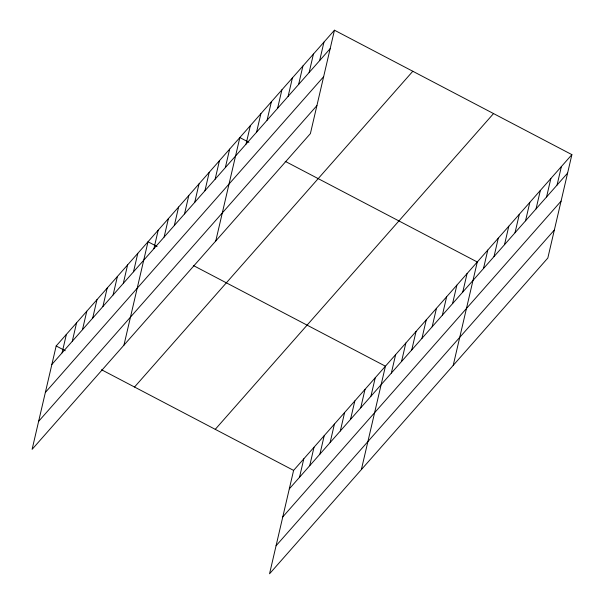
<?xml version="1.0" encoding="UTF-8"?>
<svg xmlns="http://www.w3.org/2000/svg" width="604" height="604" viewBox="0 0 604 604"><rect width="100%" height="100%" fill="white"/><g stroke="black" fill="none" stroke-linecap="round" stroke-linejoin="round"><path stroke-width="0.91" d="M334.457 30.2L56.172 345.964L32.11 449.361L310.396 133.597L334.457 30.2L571.89 154.639L547.828 258.036L269.543 573.8L293.604 470.403L571.89 154.639M62.076 352.849L66.38 334.382M72.284 341.275L76.58 322.808M82.484 329.693L86.787 311.226M92.691 318.119L96.987 299.652M102.891 306.538L107.195 288.07M113.099 294.963L117.395 276.496M123.299 283.382L127.603 264.914M133.507 271.808L137.803 253.34M123.948 345.163L148.01 241.759L157.078 246.515M153.914 248.652L158.21 230.184M164.114 237.07L168.418 218.603M174.322 225.496L178.618 207.029M184.522 213.914L188.826 195.447M194.73 202.34L199.026 183.873M204.93 190.758L209.233 172.291M215.137 179.184L219.433 160.717M225.345 167.602L229.641 149.135M215.779 240.958L239.841 137.561L248.916 142.317M246.054 144.099L250.358 125.632M256.572 132.17L260.868 113.703M267.081 120.241L271.385 101.774M277.598 108.312L281.894 89.845M288.108 96.383L292.411 77.916M298.625 84.454L302.921 65.987M309.135 72.525L313.431 54.058M319.652 60.596L323.948 42.129M299.508 477.288L303.804 458.821M309.709 465.714L314.012 447.247M319.916 454.132L324.212 435.665M330.116 442.558L334.42 424.091M340.324 430.977L344.62 412.509M350.524 419.402L354.827 400.935M360.731 407.821L365.027 389.354M370.932 396.247L375.235 377.779M361.373 469.595L385.435 366.198L193.371 265.534M391.339 373.091L395.643 354.623M401.547 361.509L405.843 343.042M411.754 349.935L416.05 331.468M421.954 338.353L426.25 319.886M432.162 326.779L436.458 308.312M442.362 315.197L446.658 296.73M452.57 303.623L456.866 285.156M462.77 292.042L467.066 273.574M453.211 365.397L477.273 262L285.201 161.336M483.487 268.538L487.783 250.071M494.004 256.609L498.3 238.142M504.514 244.68L508.81 226.213M515.023 232.751L519.327 214.284M525.54 220.822L529.836 202.355M536.05 208.893L540.354 190.426M546.567 196.964L550.863 178.497M557.077 185.035L561.38 166.568M51.876 364.431L330.161 48.667M45.353 392.457L323.638 76.693M38.633 421.335L316.919 105.572M134.526 387.028L412.811 71.264M215.251 429.338L493.536 113.575M289.301 488.87L567.594 173.106M282.785 516.896L561.071 201.132M276.058 545.774L554.351 230.011M56.172 345.964L65.247 350.72M101.532 369.739L293.604 470.403"/></g></svg>
